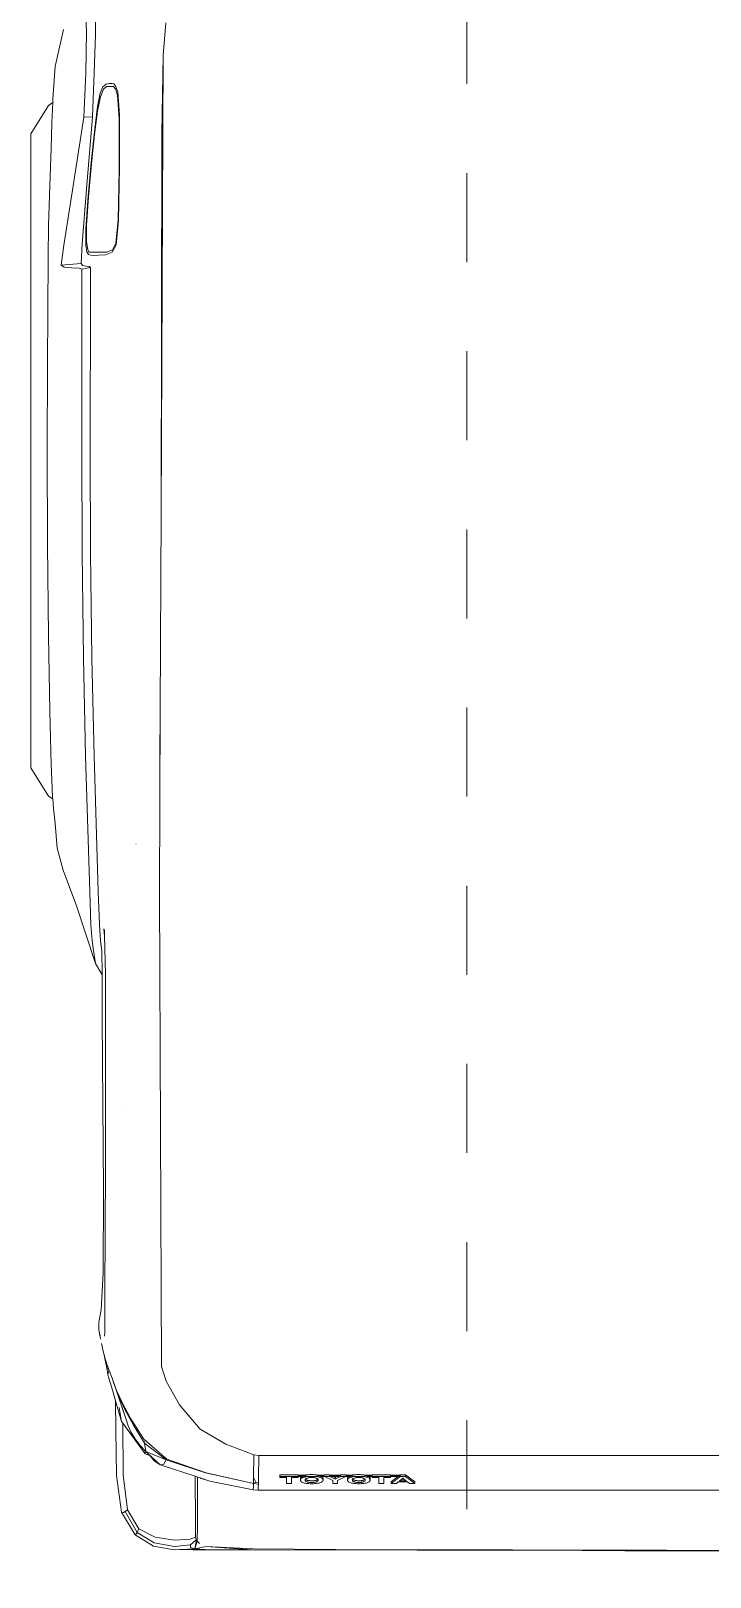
# Model space of a CAD drawing. Header units: millimetres. Extents: x 1010 to 1494, y -119 to 564.
# Drawn here: x 1125.77 to 1126.533, y 367.285 to 369.02 of the extents above; entities that cross this region are included whole.
import ezdxf

# ---------------------------------------------------------------- set-up
doc = ezdxf.new("R2010")
doc.units = ezdxf.units.MM
doc.linetypes.add('DASHDOT', pattern=[1, 0.5, -0.25, 0, -0.25])
doc.layers.get('0').update_dxf_attribs({"lineweight": 9})
doc.layers.add('Marca', color=1, linetype='Continuous', lineweight=9)

# ---------------------------------------------------------------- blocks, each defined once
blk = doc.blocks.new('*A396')
at = {"layer": 'Marca', "linetype": 'DASHDOT', "lineweight": 0}
blk.add_line((74889.6, 665.2), (74889.6, 34592.7), dxfattribs=at)
blk = doc.blocks.new('hilux vista superior')
for p, q in [((-0.0039, 5.4123), (0.2883, 5.4117)), ((-0.0039, 5.4117), (0.2396, 5.4112)), ((0.3189, 5.4112), (0.2396, 5.4112)), ((0.3082, 5.4116), (0.2883, 5.4117)), ((0.3082, 5.4116), (0.3373, 5.4116)), ((0.4179, 5.4108), (0.3189, 5.4112)), ((0.7189, 5.4107), (0.3373, 5.4116)), ((0.5749, 5.4105), (0.4179, 5.4108)), ((0.717, 5.4094), (0.5749, 5.4105)), ((0.7751, 5.4108), (0.7189, 5.4107)), ((0.7727, 5.4101), (0.7189, 5.4107)), ((0.7715, 5.4068), (0.7189, 5.4107)), ((0.7715, 5.4068), (0.7848, 5.4096)), ((0.7848, 5.4096), (0.7727, 5.4101)), ((0.7869, 5.4105), (0.7751, 5.4108)), ((0.7822, 5.4006), (0.7848, 5.4096)), ((0.7831, 5.4013), (0.7848, 5.4096)), ((0.802, 5.4104), (0.7848, 5.4096)), ((0.7848, 5.4096), (0.7896, 5.4079)), ((0.802, 5.4104), (0.7869, 5.4105)), ((0.8086, 5.4108), (0.802, 5.4104)), ((0.8326, 5.4064), (0.8086, 5.4108)), ((0.7715, 5.4068), (0.717, 5.4094)), ((0.7795, 5.4035), (0.7822, 5.4006)), ((0.7818, 5.383), (0.7822, 5.4006)), ((0.7822, 5.4006), (0.7828, 5.4021)), ((0.7828, 5.4021), (0.7831, 5.4013)), ((0.7834, 5.399), (0.7831, 5.4013)), ((0.7834, 5.399), (0.7897, 5.4048)), ((0.7834, 5.399), (0.7838, 5.3962)), ((0.79, 5.3985), (0.7838, 5.3962)), ((0.7838, 5.3962), (0.784, 5.3782)), ((0.7896, 5.4079), (0.7897, 5.4048)), ((0.7897, 5.4048), (0.8084, 5.4067)), ((0.79, 5.3985), (0.8083, 5.3993)), ((0.8307, 5.3961), (0.8083, 5.3993)), ((0.8084, 5.4067), (0.8316, 5.4027)), ((0.8307, 5.3961), (0.8496, 5.3865)), ((0.8316, 5.4027), (0.8515, 5.3908)), ((0.8326, 5.4064), (0.8535, 5.3935)), ((0.8515, 5.3908), (0.8527, 5.393)), ((0.8535, 5.3935), (0.8527, 5.393)), ((0.8535, 5.3935), (0.8537, 5.3932)), ((0.8537, 5.3932), (0.8695, 5.3671)), ((0.7818, 5.383), (0.7815, 5.3408)), ((0.7842, 5.3257), (0.784, 5.3782)), ((0.8515, 5.3908), (0.8496, 5.3865)), ((0.8626, 5.3644), (0.8496, 5.3865)), ((0.8515, 5.3908), (0.8652, 5.3664)), ((0.8652, 5.3664), (0.8626, 5.3644)), ((0.8626, 5.3644), (0.8674, 5.3239)), ((0.867, 5.3675), (0.8652, 5.3664)), ((0.8682, 5.3678), (0.867, 5.3675)), ((0.8689, 5.3676), (0.8682, 5.3678)), ((0.8695, 5.3671), (0.8689, 5.3676)), ((0.8752, 5.3249), (0.8695, 5.3671)), ((0.7118, 5.3417), (0.081, 5.3417)), ((0.7116, 5.3383), (0.7114, 5.3348)), ((0.7117, 5.3409), (0.7116, 5.3383)), ((0.7118, 5.3417), (0.7117, 5.3409)), ((0.7119, 5.3416), (0.7118, 5.3417)), ((0.7174, 5.3412), (0.7118, 5.3417)), ((0.7172, 5.3404), (0.7171, 5.3378)), ((0.7174, 5.3412), (0.7172, 5.3404)), ((0.7174, 5.3412), (0.7673, 5.3312)), ((0.7175, 5.3411), (0.7174, 5.3412)), ((0.7175, 5.3411), (0.7175, 5.3411)), ((0.7815, 5.3266), (0.7815, 5.3408)), ((0.5308, 5.3322), (0.5308, 5.3342)), ((0.5308, 5.3342), (0.5367, 5.3342)), ((0.5416, 5.3259), (0.5308, 5.3342)), ((0.5308, 5.3322), (0.5416, 5.3239)), ((0.5367, 5.3342), (0.5391, 5.3323)), ((0.5391, 5.3323), (0.5498, 5.3323)), ((0.5482, 5.3309), (0.5408, 5.3309)), ((0.5408, 5.3309), (0.5433, 5.3289)), ((0.5475, 5.3259), (0.5416, 5.3259)), ((0.5416, 5.3259), (0.5416, 5.3239)), ((0.5416, 5.3239), (0.5475, 5.3239)), ((0.5433, 5.3289), (0.5458, 5.3289)), ((0.5433, 5.3289), (0.5446, 5.3278)), ((0.5446, 5.3278), (0.5458, 5.3289)), ((0.5458, 5.3289), (0.5482, 5.3309)), ((0.5579, 5.3342), (0.5475, 5.3259)), ((0.5475, 5.3239), (0.5475, 5.3259)), ((0.5475, 5.3239), (0.548, 5.3243)), ((0.5479, 5.3252), (0.5587, 5.3252)), ((0.548, 5.3243), (0.5479, 5.3243)), ((0.5587, 5.3243), (0.548, 5.3243)), ((0.5502, 5.3261), (0.5488, 5.3261)), ((0.5498, 5.3323), (0.552, 5.3342)), ((0.5502, 5.3261), (0.5579, 5.3322)), ((0.5587, 5.3261), (0.5502, 5.3261)), ((0.552, 5.3342), (0.5579, 5.3342)), ((0.5579, 5.3322), (0.5579, 5.3342)), ((0.5587, 5.3261), (0.5587, 5.3273)), ((0.5587, 5.3273), (0.5666, 5.3273)), ((0.5587, 5.3259), (0.5587, 5.3261)), ((0.58, 5.3259), (0.5587, 5.3259)), ((0.5587, 5.3259), (0.5587, 5.3252)), ((0.5587, 5.3243), (0.5587, 5.3252)), ((0.5587, 5.3243), (0.5587, 5.3239)), ((0.5587, 5.3239), (0.58, 5.3239)), ((0.5666, 5.3342), (0.5721, 5.3342)), ((0.5666, 5.3273), (0.5666, 5.3342)), ((0.5721, 5.3273), (0.5721, 5.3342)), ((0.5721, 5.3273), (0.58, 5.3273)), ((0.58, 5.3261), (0.58, 5.3273)), ((0.58, 5.3261), (0.58, 5.3259)), ((0.5835, 5.3261), (0.58, 5.3261)), ((0.58, 5.3259), (0.58, 5.3252)), ((0.58, 5.3252), (0.5889, 5.3252)), ((0.58, 5.3243), (0.58, 5.3252)), ((0.58, 5.3239), (0.58, 5.3243)), ((0.5884, 5.3243), (0.58, 5.3243)), ((0.5824, 5.3306), (0.5827, 5.3311)), ((0.5824, 5.3301), (0.5824, 5.3306)), ((0.5824, 5.328), (0.5824, 5.3301)), ((0.5824, 5.3295), (0.5824, 5.3301)), ((0.5827, 5.329), (0.5824, 5.3295)), ((0.5824, 5.328), (0.5824, 5.3275)), ((0.5824, 5.3275), (0.5827, 5.327)), ((0.5827, 5.3311), (0.583, 5.3316)), ((0.583, 5.3285), (0.5827, 5.329)), ((0.5827, 5.327), (0.583, 5.3265)), ((0.583, 5.3316), (0.5835, 5.3321)), ((0.5835, 5.328), (0.583, 5.3285)), ((0.583, 5.3265), (0.5835, 5.3261)), ((0.5835, 5.3321), (0.5842, 5.3325)), ((0.5842, 5.3276), (0.5835, 5.328)), ((0.5857, 5.3261), (0.5835, 5.3261)), ((0.5842, 5.3325), (0.585, 5.3328)), ((0.585, 5.3272), (0.5842, 5.3276)), ((0.585, 5.3328), (0.5859, 5.3332)), ((0.5859, 5.3269), (0.585, 5.3272)), ((0.5859, 5.3332), (0.587, 5.3335)), ((0.587, 5.3266), (0.5859, 5.3269)), ((0.587, 5.3335), (0.5881, 5.3337)), ((0.5882, 5.3263), (0.587, 5.3266)), ((0.5881, 5.3308), (0.588, 5.3304)), ((0.588, 5.3304), (0.588, 5.33)), ((0.588, 5.33), (0.588, 5.3296)), ((0.588, 5.3296), (0.5881, 5.3293)), ((0.5881, 5.3337), (0.5894, 5.3339)), ((0.5883, 5.3311), (0.5881, 5.3308)), ((0.5881, 5.3293), (0.5883, 5.329)), ((0.5894, 5.3261), (0.5882, 5.3263)), ((0.5886, 5.3314), (0.5883, 5.3311)), ((0.5883, 5.3291), (0.5886, 5.3294)), ((0.5883, 5.329), (0.5883, 5.3291)), ((0.5883, 5.329), (0.5883, 5.3289)), ((0.5883, 5.3289), (0.5886, 5.3286)), ((0.5884, 5.3243), (0.5894, 5.3241)), ((0.5889, 5.3243), (0.5884, 5.3243)), ((0.589, 5.3317), (0.5886, 5.3314)), ((0.5886, 5.3294), (0.589, 5.3297)), ((0.5886, 5.3286), (0.589, 5.3284)), ((0.5895, 5.3319), (0.589, 5.3317)), ((0.589, 5.3297), (0.5895, 5.3299)), ((0.589, 5.3284), (0.5895, 5.3281)), ((0.5894, 5.3339), (0.5907, 5.3341)), ((0.5908, 5.326), (0.5894, 5.3261)), ((0.5894, 5.3241), (0.5908, 5.324)), ((0.59, 5.3322), (0.5895, 5.3319)), ((0.5895, 5.3299), (0.59, 5.3302)), ((0.5895, 5.3281), (0.59, 5.3279)), ((0.5907, 5.3324), (0.59, 5.3322)), ((0.59, 5.3302), (0.5907, 5.3304)), ((0.59, 5.3279), (0.5906, 5.3277)), ((0.5906, 5.3277), (0.5913, 5.3276)), ((0.5907, 5.3341), (0.5922, 5.3342)), ((0.5913, 5.3325), (0.5907, 5.3324)), ((0.5907, 5.3304), (0.5913, 5.3305)), ((0.5923, 5.3259), (0.5908, 5.326)), ((0.5908, 5.324), (0.5923, 5.3239)), ((0.5921, 5.3326), (0.5913, 5.3325)), ((0.5913, 5.3305), (0.5921, 5.3306)), ((0.5913, 5.3276), (0.592, 5.3274)), ((0.592, 5.3274), (0.5928, 5.3273)), ((0.5928, 5.3328), (0.5921, 5.3326)), ((0.5921, 5.3306), (0.5928, 5.3308)), ((0.5922, 5.3342), (0.5937, 5.3343)), ((0.5938, 5.3258), (0.5923, 5.3259)), ((0.5923, 5.3239), (0.5938, 5.3238)), ((0.5936, 5.3328), (0.5928, 5.3328)), ((0.5928, 5.3308), (0.5936, 5.3308)), ((0.5928, 5.3273), (0.5936, 5.3273)), ((0.5945, 5.3329), (0.5936, 5.3328)), ((0.5936, 5.3308), (0.5945, 5.3309)), ((0.5936, 5.3273), (0.5945, 5.3272)), ((0.5937, 5.3343), (0.5954, 5.3343)), ((0.5955, 5.3258), (0.5938, 5.3258)), ((0.5938, 5.3238), (0.5955, 5.3238)), ((0.5954, 5.3329), (0.5945, 5.3329)), ((0.5945, 5.3309), (0.5954, 5.3309)), ((0.5945, 5.3272), (0.5954, 5.3272)), ((0.5954, 5.3343), (0.597, 5.3343)), ((0.5963, 5.3329), (0.5954, 5.3329)), ((0.5954, 5.3309), (0.5963, 5.3309)), ((0.5954, 5.3272), (0.5963, 5.3272)), ((0.5964, 5.3258), (0.5955, 5.3258)), ((0.5955, 5.3238), (0.5964, 5.3238)), ((0.5972, 5.3328), (0.5963, 5.3329)), ((0.5963, 5.3309), (0.5972, 5.3308)), ((0.5963, 5.3272), (0.5972, 5.3273)), ((0.5973, 5.3258), (0.5964, 5.3258)), ((0.5964, 5.3238), (0.5973, 5.3238)), ((0.597, 5.3343), (0.5986, 5.3342)), ((0.598, 5.3328), (0.5972, 5.3328)), ((0.5972, 5.3308), (0.598, 5.3307)), ((0.5972, 5.3273), (0.598, 5.3273)), ((0.5981, 5.3258), (0.5973, 5.3258)), ((0.5973, 5.3238), (0.5981, 5.3238)), ((0.5987, 5.3326), (0.598, 5.3328)), ((0.598, 5.3307), (0.5987, 5.3306)), ((0.598, 5.3273), (0.5988, 5.3274)), ((0.599, 5.3259), (0.5981, 5.3258)), ((0.5981, 5.3238), (0.599, 5.3239)), ((0.5986, 5.3342), (0.6001, 5.3341)), ((0.5995, 5.3325), (0.5987, 5.3326)), ((0.5987, 5.3306), (0.5995, 5.3305)), ((0.5988, 5.3274), (0.5995, 5.3276)), ((0.5998, 5.3259), (0.599, 5.3259)), ((0.599, 5.3239), (0.5998, 5.3239)), ((0.6001, 5.3324), (0.5995, 5.3325)), ((0.5995, 5.3305), (0.6001, 5.3304)), ((0.5995, 5.3276), (0.6002, 5.3277)), ((0.6005, 5.326), (0.5998, 5.3259)), ((0.5998, 5.3239), (0.6005, 5.324)), ((0.6001, 5.3341), (0.6014, 5.3339)), ((0.6008, 5.3322), (0.6001, 5.3324)), ((0.6001, 5.3304), (0.6008, 5.3302)), ((0.6002, 5.3277), (0.6008, 5.3279)), ((0.6013, 5.3261), (0.6005, 5.326)), ((0.6005, 5.324), (0.6013, 5.3241)), ((0.6013, 5.3319), (0.6008, 5.3322)), ((0.6008, 5.3302), (0.6013, 5.3299)), ((0.6008, 5.3279), (0.6014, 5.3281)), ((0.6018, 5.3317), (0.6013, 5.3319)), ((0.6013, 5.3299), (0.6018, 5.3297)), ((0.6018, 5.3262), (0.6013, 5.3261)), ((0.6013, 5.3241), (0.6018, 5.3242)), ((0.6014, 5.3339), (0.6027, 5.3337)), ((0.6014, 5.3281), (0.6018, 5.3284)), ((0.6022, 5.3314), (0.6018, 5.3317)), ((0.6018, 5.3297), (0.6022, 5.3294)), ((0.6018, 5.3284), (0.6022, 5.3286)), ((0.6023, 5.3263), (0.6018, 5.3262)), ((0.6018, 5.3242), (0.6023, 5.3243)), ((0.6021, 5.3252), (0.6101, 5.3252)), ((0.6025, 5.3311), (0.6022, 5.3314)), ((0.6022, 5.3294), (0.6025, 5.3291)), ((0.6022, 5.3286), (0.6025, 5.3289)), ((0.6026, 5.3243), (0.6022, 5.3243)), ((0.6028, 5.3263), (0.6023, 5.3263)), ((0.6023, 5.3243), (0.6026, 5.3243)), ((0.6027, 5.3308), (0.6025, 5.3311)), ((0.6025, 5.3291), (0.6026, 5.329)), ((0.6025, 5.3289), (0.6026, 5.329)), ((0.6026, 5.329), (0.6027, 5.3293)), ((0.6101, 5.3243), (0.6026, 5.3243)), ((0.6027, 5.3337), (0.6039, 5.3335)), ((0.6028, 5.3304), (0.6027, 5.3308)), ((0.6027, 5.3293), (0.6028, 5.3296)), ((0.6029, 5.33), (0.6028, 5.3304)), ((0.6028, 5.3296), (0.6029, 5.33)), ((0.6033, 5.3265), (0.6028, 5.3263)), ((0.6038, 5.3266), (0.6033, 5.3265)), ((0.6043, 5.3267), (0.6038, 5.3266)), ((0.6039, 5.3335), (0.6049, 5.3332)), ((0.6047, 5.3268), (0.6043, 5.3267)), ((0.6052, 5.327), (0.6047, 5.3268)), ((0.6049, 5.3332), (0.6059, 5.3328)), ((0.6074, 5.3261), (0.6051, 5.3261)), ((0.6056, 5.3271), (0.6052, 5.327)), ((0.606, 5.3273), (0.6056, 5.3271)), ((0.6059, 5.3328), (0.6067, 5.3325)), ((0.6063, 5.3275), (0.606, 5.3273)), ((0.6067, 5.3276), (0.6063, 5.3275)), ((0.6067, 5.3325), (0.6073, 5.3321)), ((0.607, 5.3278), (0.6067, 5.3276)), ((0.6072, 5.328), (0.607, 5.3278)), ((0.6076, 5.3282), (0.6072, 5.328)), ((0.6073, 5.3321), (0.6078, 5.3316)), ((0.6074, 5.3261), (0.6076, 5.3262)), ((0.6105, 5.3261), (0.6074, 5.3261)), ((0.6078, 5.3285), (0.6076, 5.3282)), ((0.6076, 5.3262), (0.6078, 5.3265)), ((0.6078, 5.3316), (0.6082, 5.3311)), ((0.6081, 5.3288), (0.6078, 5.3285)), ((0.6078, 5.3265), (0.6081, 5.3268)), ((0.6082, 5.3291), (0.6081, 5.3288)), ((0.6081, 5.3268), (0.6082, 5.3271)), ((0.6082, 5.3311), (0.6084, 5.3306)), ((0.6084, 5.3294), (0.6082, 5.3291)), ((0.6082, 5.3271), (0.6084, 5.3274)), ((0.6084, 5.3306), (0.6085, 5.3301)), ((0.6085, 5.3301), (0.6084, 5.3297)), ((0.6084, 5.3297), (0.6084, 5.3294)), ((0.6085, 5.3281), (0.6084, 5.3297)), ((0.6084, 5.3277), (0.6085, 5.3281)), ((0.6084, 5.3274), (0.6084, 5.3277)), ((0.6101, 5.3259), (0.6105, 5.3261)), ((0.6164, 5.3259), (0.6101, 5.3259)), ((0.6101, 5.3252), (0.6101, 5.3259)), ((0.6101, 5.3243), (0.6101, 5.3252)), ((0.6101, 5.3239), (0.6101, 5.3243)), ((0.6101, 5.3239), (0.6164, 5.3239)), ((0.6105, 5.3261), (0.62, 5.3307)), ((0.6226, 5.3292), (0.6164, 5.3259)), ((0.6164, 5.3239), (0.6164, 5.3259)), ((0.6164, 5.3239), (0.6172, 5.3243)), ((0.617, 5.3252), (0.6283, 5.3252)), ((0.6172, 5.3243), (0.617, 5.3243)), ((0.6281, 5.3243), (0.6172, 5.3243)), ((0.6205, 5.3261), (0.6184, 5.3261)), ((0.62, 5.3342), (0.6254, 5.3342)), ((0.62, 5.3307), (0.62, 5.3342)), ((0.6205, 5.3261), (0.6226, 5.3272)), ((0.6247, 5.3261), (0.6205, 5.3261)), ((0.6226, 5.3272), (0.6226, 5.3292)), ((0.6289, 5.3259), (0.6226, 5.3292)), ((0.6226, 5.3272), (0.6247, 5.3261)), ((0.6268, 5.3261), (0.6247, 5.3261)), ((0.6254, 5.3307), (0.6254, 5.3342)), ((0.6254, 5.3307), (0.635, 5.3261)), ((0.6281, 5.3243), (0.6289, 5.3239)), ((0.6282, 5.3243), (0.6281, 5.3243)), ((0.6289, 5.3239), (0.6289, 5.3259)), ((0.6353, 5.3259), (0.6289, 5.3259)), ((0.6289, 5.3239), (0.6353, 5.3239)), ((0.635, 5.3261), (0.6353, 5.3259)), ((0.6379, 5.3261), (0.635, 5.3261)), ((0.6353, 5.3252), (0.6353, 5.3259)), ((0.6353, 5.3252), (0.6433, 5.3252)), ((0.6353, 5.3243), (0.6353, 5.3252)), ((0.6353, 5.3239), (0.6353, 5.3243)), ((0.6427, 5.3243), (0.6353, 5.3243)), ((0.6367, 5.3301), (0.6368, 5.3306)), ((0.6367, 5.328), (0.6367, 5.3301)), ((0.6368, 5.3295), (0.6367, 5.3301)), ((0.6367, 5.328), (0.6368, 5.3275)), ((0.6368, 5.3306), (0.637, 5.3311)), ((0.637, 5.329), (0.6368, 5.3295)), ((0.6368, 5.3275), (0.637, 5.327)), ((0.637, 5.3311), (0.6374, 5.3316)), ((0.6374, 5.3285), (0.637, 5.329)), ((0.637, 5.327), (0.6374, 5.3265)), ((0.6374, 5.3316), (0.6379, 5.3321)), ((0.6379, 5.328), (0.6374, 5.3285)), ((0.6374, 5.3265), (0.6379, 5.3261)), ((0.6379, 5.3321), (0.6385, 5.3325)), ((0.6385, 5.3276), (0.6379, 5.328)), ((0.6401, 5.3261), (0.6379, 5.3261)), ((0.6385, 5.3325), (0.6393, 5.3328)), ((0.6393, 5.3272), (0.6385, 5.3276)), ((0.6393, 5.3328), (0.6403, 5.3332)), ((0.6403, 5.3269), (0.6393, 5.3272)), ((0.6403, 5.3332), (0.6413, 5.3335)), ((0.6414, 5.3266), (0.6403, 5.3269)), ((0.6413, 5.3335), (0.6425, 5.3337)), ((0.6425, 5.3263), (0.6414, 5.3266)), ((0.6424, 5.3304), (0.6423, 5.33)), ((0.6423, 5.33), (0.6424, 5.3296)), ((0.6425, 5.3308), (0.6424, 5.3304)), ((0.6424, 5.3296), (0.6425, 5.3293)), ((0.6425, 5.3337), (0.6437, 5.3339)), ((0.6427, 5.3311), (0.6425, 5.3308)), ((0.6425, 5.3293), (0.6426, 5.329)), ((0.6438, 5.3261), (0.6425, 5.3263)), ((0.6426, 5.329), (0.6427, 5.3291)), ((0.6426, 5.329), (0.6427, 5.3289)), ((0.643, 5.3314), (0.6427, 5.3311)), ((0.6427, 5.3291), (0.643, 5.3294)), ((0.6427, 5.3289), (0.643, 5.3286)), ((0.6427, 5.3243), (0.6438, 5.3241)), ((0.6432, 5.3243), (0.6427, 5.3243)), ((0.6434, 5.3317), (0.643, 5.3314)), ((0.643, 5.3294), (0.6434, 5.3297)), ((0.643, 5.3286), (0.6434, 5.3284)), ((0.6438, 5.3319), (0.6434, 5.3317)), ((0.6434, 5.3297), (0.6438, 5.3299)), ((0.6434, 5.3284), (0.6438, 5.3281)), ((0.6437, 5.3339), (0.6451, 5.3341)), ((0.6444, 5.3322), (0.6438, 5.3319)), ((0.6438, 5.3299), (0.6444, 5.3302)), ((0.6438, 5.3281), (0.6443, 5.3279)), ((0.6452, 5.326), (0.6438, 5.3261)), ((0.6438, 5.3241), (0.6452, 5.324)), ((0.6443, 5.3279), (0.645, 5.3277)), ((0.645, 5.3324), (0.6444, 5.3322)), ((0.6444, 5.3302), (0.645, 5.3304)), ((0.6457, 5.3325), (0.645, 5.3324)), ((0.645, 5.3304), (0.6457, 5.3305)), ((0.645, 5.3277), (0.6456, 5.3276)), ((0.6451, 5.3341), (0.6465, 5.3342)), ((0.6466, 5.3259), (0.6452, 5.326)), ((0.6452, 5.324), (0.6466, 5.3239)), ((0.6456, 5.3276), (0.6463, 5.3274)), ((0.6464, 5.3326), (0.6457, 5.3325)), ((0.6457, 5.3305), (0.6464, 5.3306)), ((0.6463, 5.3274), (0.6471, 5.3273)), ((0.6472, 5.3328), (0.6464, 5.3326)), ((0.6464, 5.3306), (0.6472, 5.3308)), ((0.6465, 5.3342), (0.6481, 5.3343)), ((0.6482, 5.3258), (0.6466, 5.3259)), ((0.6466, 5.3239), (0.6482, 5.3238)), ((0.6471, 5.3273), (0.6479, 5.3273)), ((0.648, 5.3328), (0.6472, 5.3328)), ((0.6472, 5.3308), (0.648, 5.3308)), ((0.6479, 5.3273), (0.6488, 5.3272)), ((0.6488, 5.3329), (0.648, 5.3328)), ((0.648, 5.3308), (0.6488, 5.3309)), ((0.6481, 5.3343), (0.6497, 5.3343)), ((0.6498, 5.3258), (0.6482, 5.3258)), ((0.6482, 5.3238), (0.6498, 5.3238)), ((0.6497, 5.3329), (0.6488, 5.3329)), ((0.6488, 5.3309), (0.6497, 5.3309)), ((0.6488, 5.3272), (0.6497, 5.3272)), ((0.6497, 5.3343), (0.6514, 5.3343)), ((0.6507, 5.3329), (0.6497, 5.3329)), ((0.6497, 5.3309), (0.6507, 5.3309)), ((0.6497, 5.3272), (0.6507, 5.3272)), ((0.6507, 5.3258), (0.6498, 5.3258)), ((0.6498, 5.3238), (0.6507, 5.3238)), ((0.6515, 5.3328), (0.6507, 5.3329)), ((0.6507, 5.3309), (0.6515, 5.3308)), ((0.6507, 5.3272), (0.6516, 5.3273)), ((0.6516, 5.3258), (0.6507, 5.3258)), ((0.6507, 5.3238), (0.6516, 5.3238)), ((0.6514, 5.3343), (0.653, 5.3342)), ((0.6523, 5.3328), (0.6515, 5.3328)), ((0.6515, 5.3308), (0.6523, 5.3307)), ((0.6516, 5.3273), (0.6524, 5.3273)), ((0.6525, 5.3258), (0.6516, 5.3258)), ((0.6516, 5.3238), (0.6525, 5.3238)), ((0.6531, 5.3326), (0.6523, 5.3328)), ((0.6523, 5.3307), (0.6531, 5.3306)), ((0.6524, 5.3273), (0.6532, 5.3274)), ((0.6533, 5.3259), (0.6525, 5.3258)), ((0.6525, 5.3238), (0.6533, 5.3239)), ((0.653, 5.3342), (0.6544, 5.3341)), ((0.6538, 5.3325), (0.6531, 5.3326)), ((0.6531, 5.3306), (0.6538, 5.3305)), ((0.6532, 5.3274), (0.6539, 5.3276)), ((0.6541, 5.3259), (0.6533, 5.3259)), ((0.6533, 5.3239), (0.6541, 5.3239)), ((0.6545, 5.3324), (0.6538, 5.3325)), ((0.6538, 5.3305), (0.6545, 5.3304)), ((0.6539, 5.3276), (0.6546, 5.3277)), ((0.6549, 5.326), (0.6541, 5.3259)), ((0.6541, 5.3239), (0.6549, 5.324)), ((0.6544, 5.3341), (0.6558, 5.3339)), ((0.6551, 5.3322), (0.6545, 5.3324)), ((0.6545, 5.3304), (0.6551, 5.3302)), ((0.6546, 5.3277), (0.6552, 5.3279)), ((0.6556, 5.3261), (0.6549, 5.326)), ((0.6549, 5.324), (0.6556, 5.3241)), ((0.6557, 5.3319), (0.6551, 5.3322)), ((0.6551, 5.3302), (0.6557, 5.3299)), ((0.6552, 5.3279), (0.6557, 5.3281)), ((0.6561, 5.3262), (0.6556, 5.3261)), ((0.6556, 5.3241), (0.6561, 5.3242)), ((0.6562, 5.3317), (0.6557, 5.3319)), ((0.6557, 5.3299), (0.6562, 5.3297)), ((0.6557, 5.3281), (0.6562, 5.3284)), ((0.6558, 5.3339), (0.6571, 5.3337)), ((0.6567, 5.3263), (0.6561, 5.3262)), ((0.6561, 5.3242), (0.6567, 5.3243)), ((0.6565, 5.3314), (0.6562, 5.3317)), ((0.6562, 5.3297), (0.6565, 5.3294)), ((0.6562, 5.3284), (0.6566, 5.3286)), ((0.6569, 5.3311), (0.6565, 5.3314)), ((0.6565, 5.3294), (0.6569, 5.3291)), ((0.6565, 5.3252), (0.6653, 5.3252)), ((0.657, 5.3243), (0.6565, 5.3243)), ((0.6566, 5.3286), (0.6569, 5.3289)), ((0.6572, 5.3263), (0.6567, 5.3263)), ((0.6567, 5.3243), (0.657, 5.3243)), ((0.6571, 5.3308), (0.6569, 5.3311)), ((0.6569, 5.329), (0.6571, 5.3293)), ((0.6569, 5.3291), (0.6569, 5.329)), ((0.6569, 5.3289), (0.6569, 5.329)), ((0.6653, 5.3243), (0.657, 5.3243)), ((0.6571, 5.3337), (0.6582, 5.3335)), ((0.6572, 5.3304), (0.6571, 5.3308)), ((0.6571, 5.3293), (0.6572, 5.3296)), ((0.6572, 5.33), (0.6572, 5.3304)), ((0.6572, 5.3296), (0.6572, 5.33)), ((0.6577, 5.3265), (0.6572, 5.3263)), ((0.6582, 5.3266), (0.6577, 5.3265)), ((0.6582, 5.3335), (0.6593, 5.3332)), ((0.6586, 5.3267), (0.6582, 5.3266)), ((0.6591, 5.3268), (0.6586, 5.3267)), ((0.6595, 5.327), (0.6591, 5.3268)), ((0.6593, 5.3332), (0.6602, 5.3328)), ((0.6599, 5.3271), (0.6595, 5.327)), ((0.6617, 5.3261), (0.6595, 5.3261)), ((0.6603, 5.3273), (0.6599, 5.3271)), ((0.6602, 5.3328), (0.661, 5.3325)), ((0.6607, 5.3275), (0.6603, 5.3273)), ((0.661, 5.3276), (0.6607, 5.3275)), ((0.661, 5.3325), (0.6617, 5.3321)), ((0.6613, 5.3278), (0.661, 5.3276)), ((0.6616, 5.328), (0.6613, 5.3278)), ((0.6619, 5.3282), (0.6616, 5.328)), ((0.6617, 5.3321), (0.6622, 5.3316)), ((0.6617, 5.3261), (0.6619, 5.3262)), ((0.6653, 5.3261), (0.6617, 5.3261)), ((0.6622, 5.3285), (0.6619, 5.3282)), ((0.6619, 5.3262), (0.6622, 5.3265)), ((0.6622, 5.3316), (0.6625, 5.3311)), ((0.6624, 5.3288), (0.6622, 5.3285)), ((0.6622, 5.3265), (0.6624, 5.3268)), ((0.6626, 5.3291), (0.6624, 5.3288)), ((0.6624, 5.3268), (0.6626, 5.3271)), ((0.6625, 5.3311), (0.6628, 5.3306)), ((0.6627, 5.3294), (0.6626, 5.3291)), ((0.6626, 5.3271), (0.6627, 5.3274)), ((0.6628, 5.3297), (0.6627, 5.3294)), ((0.6627, 5.3274), (0.6628, 5.3277)), ((0.6628, 5.3306), (0.6628, 5.3301)), ((0.6628, 5.3301), (0.6628, 5.3297)), ((0.6628, 5.3281), (0.6628, 5.3297)), ((0.6628, 5.3277), (0.6628, 5.3281)), ((0.6653, 5.3261), (0.6653, 5.3273)), ((0.6653, 5.3273), (0.6733, 5.3273)), ((0.6653, 5.3259), (0.6653, 5.3261)), ((0.6866, 5.3259), (0.6653, 5.3259)), ((0.6653, 5.3259), (0.6653, 5.3252)), ((0.6653, 5.3243), (0.6653, 5.3252)), ((0.6653, 5.3243), (0.6653, 5.3239)), ((0.6653, 5.3239), (0.6866, 5.3239)), ((0.6733, 5.3342), (0.6787, 5.3342)), ((0.6733, 5.3273), (0.6733, 5.3342)), ((0.6787, 5.3273), (0.6787, 5.3342)), ((0.6787, 5.3273), (0.6866, 5.3273)), ((0.6866, 5.3273), (0.6866, 5.3259)), ((0.6866, 5.3239), (0.6866, 5.3259)), ((0.711, 5.3018), (0.7113, 5.3277)), ((0.7114, 5.3328), (0.7113, 5.3277)), ((0.7114, 5.3348), (0.7114, 5.3328)), ((0.717, 5.3342), (0.7114, 5.3348)), ((0.717, 5.334), (0.7114, 5.3348)), ((0.7114, 5.3328), (0.7142, 5.3325)), ((0.7142, 5.3325), (0.717, 5.334)), ((0.7142, 5.3325), (0.7169, 5.327)), ((0.7166, 5.301), (0.7169, 5.327)), ((0.717, 5.3321), (0.7169, 5.327)), ((0.7171, 5.3378), (0.717, 5.3342)), ((0.717, 5.3342), (0.7726, 5.3217)), ((0.7716, 5.3217), (0.717, 5.334)), ((0.717, 5.334), (0.717, 5.3321)), ((0.7673, 5.3312), (0.7781, 5.3277)), ((0.7673, 5.3312), (0.7787, 5.3275)), ((0.8169, 5.3058), (0.7716, 5.3217)), ((0.7726, 5.3217), (0.818, 5.3069)), ((0.7787, 5.3275), (0.7781, 5.3277)), ((0.7787, 5.3275), (0.7815, 5.3266)), ((0.7815, 5.3266), (0.7842, 5.3257)), ((0.7842, 5.3257), (0.8249, 5.3124)), ((0.8674, 5.3239), (0.868, 5.2643)), ((0.8759, 5.2721), (0.8752, 5.3249)), ((0.8169, 5.3058), (0.818, 5.3069)), ((0.8436, 5.2829), (0.8169, 5.3058)), ((0.821, 5.312), (0.818, 5.3069)), ((0.8415, 5.297), (0.818, 5.3069)), ((0.818, 5.3069), (0.8427, 5.2873)), ((0.8249, 5.3124), (0.821, 5.312)), ((0.8249, 5.3124), (0.8263, 5.3115)), ((0.8394, 5.2989), (0.8249, 5.3124)), ((0.8263, 5.3115), (0.8316, 5.3078)), ((0.8369, 5.3018), (0.8316, 5.3078)), ((0.711, 5.3018), (-0.7188, 5.3018)), ((0.711, 5.3018), (0.7166, 5.301)), ((0.7166, 5.301), (0.749, 5.2887)), ((0.749, 5.2887), (0.7786, 5.2712)), ((0.8369, 5.3018), (0.8421, 5.2998)), ((0.8394, 5.2989), (0.8369, 5.3018)), ((0.8415, 5.297), (0.8394, 5.2989)), ((0.8415, 5.297), (0.8427, 5.2873)), ((0.8422, 5.2963), (0.8415, 5.297)), ((0.8421, 5.2998), (0.8422, 5.2963)), ((0.868, 5.2643), (0.8421, 5.2998)), ((0.8479, 5.2903), (0.8422, 5.2963)), ((0.8427, 5.2873), (0.8557, 5.2666)), ((0.8427, 5.2873), (0.8432, 5.2851)), ((0.8479, 5.2903), (0.8538, 5.2824)), ((0.7786, 5.2712), (0.8023, 5.2434)), ((0.8585, 5.2592), (0.8436, 5.2829)), ((0.8586, 5.2745), (0.8538, 5.2824)), ((0.8586, 5.2745), (0.8616, 5.2674)), ((0.8648, 5.2579), (0.8616, 5.2674)), ((0.8763, 5.2385), (0.8759, 5.2721)), ((0.8557, 5.2666), (0.8655, 5.2486)), ((0.8687, 5.2405), (0.8585, 5.2592)), ((0.8648, 5.2579), (0.8695, 5.2445)), ((0.8737, 5.2317), (0.8648, 5.2579)), ((0.8693, 5.2626), (0.868, 5.2643)), ((0.8693, 5.2626), (0.8723, 5.2463)), ((0.8763, 5.2385), (0.8693, 5.2626)), ((0.8023, 5.2434), (0.818, 5.2158)), ((0.8655, 5.2486), (0.8723, 5.2343)), ((0.8751, 5.2267), (0.8687, 5.2405)), ((0.8695, 5.2445), (0.8737, 5.2317)), ((0.876, 5.2249), (0.8723, 5.2343)), ((0.876, 5.2249), (0.8737, 5.2317)), ((0.8796, 5.2274), (0.8763, 5.2385)), ((0.818, 5.2158), (0.8232, 5.1989)), ((0.8796, 5.2147), (0.8751, 5.2267)), ((0.8786, 5.2174), (0.876, 5.2249)), ((0.8786, 5.2174), (0.8796, 5.2147)), ((0.8842, 5.2125), (0.8796, 5.2274)), ((0.8804, 5.2126), (0.8796, 5.2147)), ((0.8255, 4.6524), (0.8232, 5.1989)), ((0.8837, 5.2037), (0.8804, 5.2126)), ((0.8837, 5.2037), (0.8845, 5.2053)), ((0.8841, 5.2027), (0.8837, 5.2037)), ((0.8849, 5.2019), (0.8841, 5.2027)), ((0.8842, 5.2024), (0.8841, 5.2027)), ((0.8851, 5.2084), (0.8842, 5.2125)), ((0.8859, 5.1973), (0.8842, 5.2024)), ((0.8845, 5.2053), (0.8851, 5.2084)), ((0.8851, 5.2084), (0.8855, 5.2056)), ((0.8855, 5.2056), (0.8861, 5.2027)), ((0.8863, 5.1982), (0.8857, 5.198)), ((0.8859, 5.1973), (0.8885, 5.1891)), ((0.8861, 5.2027), (0.8863, 5.1982)), ((0.8898, 5.184), (0.8861, 5.2027)), ((0.8868, 5.1947), (0.8885, 5.1891)), ((0.8898, 5.184), (0.8885, 5.1891)), ((0.8905, 5.1814), (0.8898, 5.184)), ((0.8905, 5.1814), (0.8906, 5.1811)), ((0.8924, 5.1724), (0.8906, 5.1811)), ((0.8885, 5.1154), (0.8887, 5.1601)), ((0.8887, 5.1601), (0.889, 5.1639)), ((0.8936, 5.1667), (0.8935, 5.1672)), ((0.8945, 5.1629), (0.8936, 5.1667)), ((0.8956, 5.1566), (0.8942, 5.1637)), ((0.8945, 5.1629), (0.8956, 5.1566)), ((0.8956, 5.1477), (0.8931, 5.1337)), ((0.8956, 5.1477), (0.8956, 5.1566)), ((0.8905, 5.0907), (0.8931, 5.1337)), ((0.8885, 5.1154), (0.888, 4.9686)), ((0.8905, 5.0907), (0.8903, 4.995)), ((0.8918, 4.7968), (0.8903, 4.995)), ((0.888, 4.7457), (0.888, 4.9686)), ((0.8699, 4.8964), (0.8699, 4.8965)), ((0.8918, 4.7968), (0.8919, 4.746)), ((0.8889, 4.7022), (0.888, 4.7457)), ((0.8919, 4.746), (0.892, 4.746)), ((0.8919, 4.746), (0.8921, 4.7188)), ((0.892, 4.746), (0.8993, 4.7335)), ((0.8993, 4.7335), (0.9018, 4.7187)), ((0.8993, 4.7335), (0.9215, 4.667)), ((0.8937, 4.7076), (0.8921, 4.7188)), ((0.9018, 4.7187), (0.9034, 4.7076)), ((0.8889, 4.7022), (0.8899, 4.6934)), ((0.8891, 4.6946), (0.8889, 4.7022)), ((0.895, 4.6887), (0.8937, 4.7076)), ((0.9034, 4.7076), (0.9047, 4.6888)), ((0.895, 4.6887), (0.8964, 4.6506)), ((0.9047, 4.6888), (0.9061, 4.6507)), ((0.9215, 4.667), (0.9367, 4.626)), ((0.8255, 4.6524), (0.8246, 4.4398)), ((0.8884, 4.6571), (0.8884, 4.657)), ((0.8884, 4.6569), (0.8884, 4.657)), ((0.8964, 4.6506), (0.9012, 4.4939)), ((0.9061, 4.6507), (0.9109, 4.494)), ((0.9437, 4.6005), (0.9367, 4.626)), ((0.8525, 4.5958), (0.8525, 4.596)), ((0.8525, 4.596), (0.8526, 4.5958)), ((0.8526, 4.5958), (0.8525, 4.5958)), ((0.8526, 4.5958), (0.8526, 4.5957)), ((0.8526, 4.5957), (0.8527, 4.5958)), ((0.8527, 4.5958), (0.8526, 4.5958)), ((0.9462, 4.5721), (0.9437, 4.6005)), ((0.9479, 4.5544), (0.9462, 4.5721)), ((0.9489, 4.5435), (0.9479, 4.5544)), ((0.9489, 4.5435), (0.9536, 4.5403)), ((0.949, 4.5424), (0.9489, 4.5435)), ((0.9497, 4.5313), (0.949, 4.5424)), ((0.9741, 4.5076), (0.9536, 4.5403)), ((0.9506, 4.5037), (0.9497, 4.5313)), ((0.9523, 4.4423), (0.9506, 4.5037)), ((0.9741, 4.5076), (0.9741, 3.7755)), ((0.8246, 4.4398), (0.8251, 4.499)), ((0.9038, 4.3809), (0.9012, 4.4939)), ((0.9109, 4.494), (0.9135, 4.381)), ((0.8246, 4.4398), (0.8237, 4.2144)), ((0.9539, 4.3551), (0.9523, 4.4423)), ((0.9051, 4.26), (0.9038, 4.3809)), ((0.9135, 4.381), (0.9148, 4.2601)), ((0.9549, 4.2497), (0.9539, 4.3551)), ((0.9055, 4.141), (0.9051, 4.26)), ((0.9148, 4.2601), (0.9152, 4.1412)), ((0.9553, 4.1407), (0.9549, 4.2497)), ((0.8237, 4.2144), (0.8215, 3.685)), ((0.8237, 4.2144), (0.8228, 3.7752)), ((0.9051, 3.9568), (0.9055, 4.141)), ((0.9151, 3.958), (0.9152, 4.1412)), ((0.9553, 4.1407), (0.955, 4.0423)), ((0.955, 4.0423), (0.9542, 3.9176)), ((0.9053, 3.9301), (0.9051, 3.9568)), ((0.9151, 3.958), (0.9153, 3.9318)), ((0.9153, 3.9318), (0.9053, 3.9301)), ((0.9069, 3.9288), (0.9053, 3.9301)), ((0.9107, 3.9283), (0.9069, 3.9288)), ((0.9146, 3.9276), (0.9107, 3.9283)), ((0.9153, 3.9318), (0.9185, 3.9308)), ((0.9185, 3.9308), (0.9271, 3.9303)), ((0.9271, 3.9303), (0.9358, 3.9294)), ((0.9358, 3.9294), (0.939, 3.9274)), ((0.8801, 3.9123), (0.8755, 3.9037)), ((0.88, 3.9095), (0.8865, 3.9122)), ((0.8878, 3.9155), (0.8801, 3.9123)), ((0.8865, 3.9122), (0.8938, 3.9122)), ((0.8959, 3.9158), (0.8878, 3.9155)), ((0.8938, 3.9122), (0.8999, 3.9122)), ((0.9014, 3.916), (0.8959, 3.9158)), ((0.8999, 3.9122), (0.907, 3.9122)), ((0.905, 3.9157), (0.9014, 3.916)), ((0.9075, 3.915), (0.905, 3.9157)), ((0.907, 3.9122), (0.9084, 3.9093)), ((0.9093, 3.9118), (0.9075, 3.915)), ((0.9107, 3.9041), (0.9093, 3.9118)), ((0.9162, 3.9255), (0.9146, 3.9276)), ((0.9148, 3.9025), (0.9162, 3.9255)), ((0.9162, 3.9255), (0.939, 3.9274)), ((0.939, 3.9274), (0.936, 3.9043)), ((0.9542, 3.9176), (0.9536, 3.8813)), ((0.8755, 3.9037), (0.873, 3.8758)), ((0.8734, 3.8752), (0.8758, 3.9017)), ((0.8758, 3.9017), (0.88, 3.9095)), ((0.9084, 3.9093), (0.9099, 3.9004)), ((0.9099, 3.8394), (0.9148, 3.9025)), ((0.9099, 3.9004), (0.91, 3.8815)), ((0.9106, 3.885), (0.9107, 3.9041)), ((0.936, 3.9043), (0.9262, 3.8405)), ((0.873, 3.8758), (0.8716, 3.8144)), ((0.872, 3.8165), (0.8734, 3.8752)), ((0.91, 3.8815), (0.9077, 3.8484)), ((0.9079, 3.8476), (0.9106, 3.885)), ((0.9521, 3.8356), (0.9536, 3.8813)), ((0.9031, 3.7561), (0.9099, 3.8394)), ((0.9077, 3.8484), (0.9041, 3.8102)), ((0.9041, 3.8049), (0.9079, 3.8476)), ((0.9262, 3.8405), (0.913, 3.7562)), ((0.9505, 3.7922), (0.9521, 3.8356)), ((0.8716, 3.8144), (0.8717, 3.7536)), ((0.8721, 3.7578), (0.872, 3.8165)), ((0.9004, 3.7698), (0.9041, 3.8049)), ((0.9041, 3.8102), (0.9006, 3.7763)), ((0.9498, 3.7627), (0.9505, 3.7922)), ((0.8215, 3.685), (0.8228, 3.7752)), ((0.8971, 3.7439), (0.9004, 3.7698)), ((0.9006, 3.7763), (0.8972, 3.7495)), ((0.9536, 3.7428), (0.9741, 3.7755)), ((0.8717, 3.7536), (0.8736, 3.7272)), ((0.8739, 3.7314), (0.8721, 3.7578)), ((0.8972, 3.7495), (0.8937, 3.7327)), ((0.9031, 3.7561), (0.9009, 3.7053)), ((0.913, 3.7562), (0.9031, 3.7561)), ((0.913, 3.7562), (0.9107, 3.7054)), ((0.9489, 3.7396), (0.9498, 3.7627)), ((0.8765, 3.7236), (0.8739, 3.7314)), ((0.8937, 3.7327), (0.8902, 3.7239)), ((0.8941, 3.7288), (0.8971, 3.7439)), ((0.9459, 3.6977), (0.9487, 3.7352)), ((0.9487, 3.7352), (0.9489, 3.7396)), ((0.9489, 3.7396), (0.9536, 3.7428)), ((0.8736, 3.7272), (0.8762, 3.7203)), ((0.8762, 3.7203), (0.8784, 3.7179)), ((0.8786, 3.721), (0.8765, 3.7236)), ((0.8784, 3.7179), (0.8803, 3.7176)), ((0.8818, 3.721), (0.8786, 3.721)), ((0.8803, 3.7176), (0.8818, 3.7174)), ((0.8836, 3.7209), (0.8818, 3.721)), ((0.8818, 3.7174), (0.8838, 3.7175)), ((0.8866, 3.7209), (0.8836, 3.7209)), ((0.8838, 3.7175), (0.8872, 3.7181)), ((0.8902, 3.7239), (0.8866, 3.7209)), ((0.8872, 3.7181), (0.8909, 3.7213)), ((0.8909, 3.7213), (0.8941, 3.7288)), ((0.9009, 3.7053), (0.8994, 3.6608)), ((0.9107, 3.7054), (0.9097, 3.6583)), ((0.9459, 3.6977), (0.9365, 3.6553)), ((0.8215, 3.685), (0.8181, 3.6475)), ((0.8994, 3.6608), (0.8993, 3.6292)), ((0.9097, 3.6583), (0.9113, 3.6185))]:
    blk.add_line(p, q)

msp = doc.modelspace()

# ---------------------------------------------------------------- block references
at = {"lineweight": 0, "xscale": 0.001, "yscale": 0.001, "zscale": 0.001}
msp.add_blockref('*A396', (1051.36993, 345.29563), dxfattribs=at)
at = {"xscale": 0.9721400029598934, "yscale": 0.9721400029598934, "zscale": 0.9721400029598934, "rotation": 180.0000000000549}
msp.add_blockref('hilux vista superior', (1126.71714, 372.57526), dxfattribs=at)

doc.saveas('drawing.dxf')
